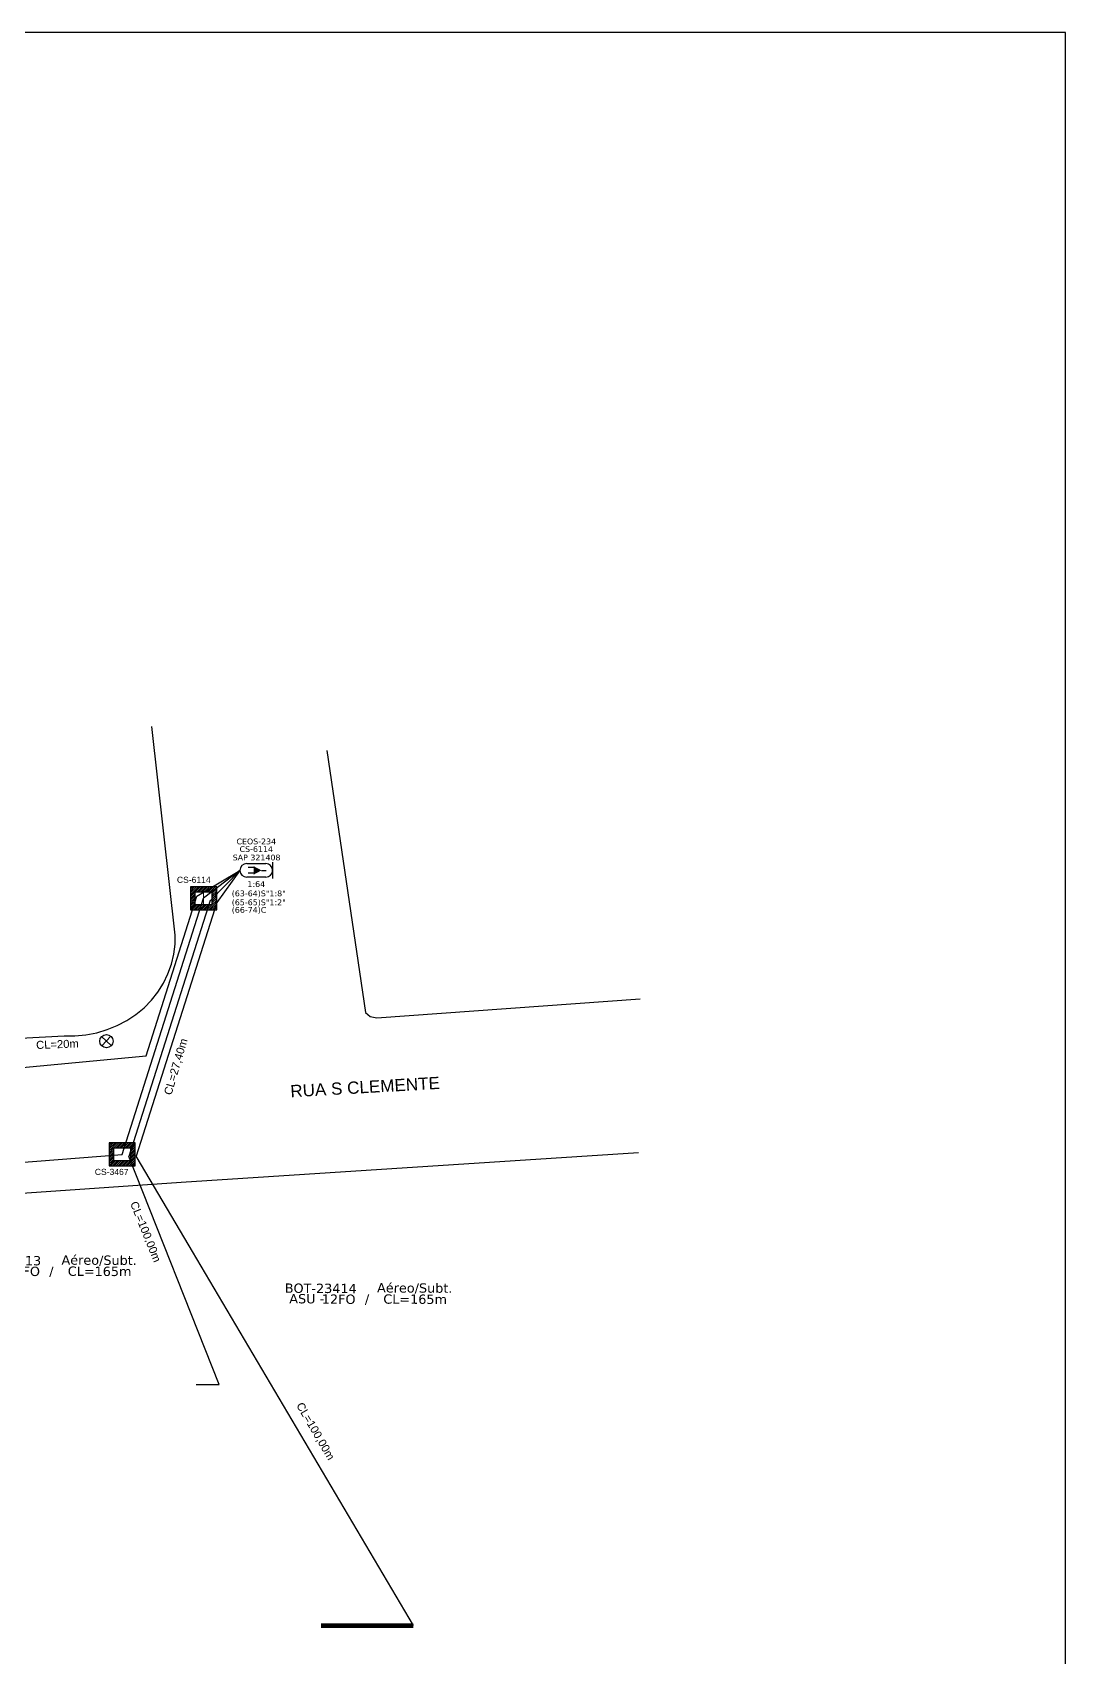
# Model space of a CAD drawing. Extents: x -89 to 749, y 705 to 1299.
# Drawn here: x 609.2 to 749.2, y 1078.8 to 1299 of the extents above; entities that cross this region are included whole.
import ezdxf
from ezdxf.enums import TextEntityAlignment as Align

# ---------------------------------------------------------------- set-up
doc = ezdxf.new("R2010")
doc.units = 0
for name, color, linetype in [('0 @ 1', 7, 'Continuous'), ('10.1-Caixas Subterrâneas', 5, 'Continuous'), ('20.4-CEOS', 1, 'Continuous'), ('CAP a instalar', 1, 'Continuous'), ('label_cabos', 7, 'Continuous'), ('Legenda', 1, 'Continuous'), ('locais', 7, 'Continuous'), ('QUADRA', 7, 'Continuous'), ('SEGMENTO', 10, 'Continuous')]:
    doc.layers.add(name, color=color, linetype=linetype)
doc.layers.add('20.1-CDO_INTERIOR', color=1, linetype='Continuous', lineweight=0)
doc.layers.add('Segmento Logradouro Texto', color=7, linetype='Continuous', lineweight=0)
doc.layers.add('EXTRA', color=50, linetype='Continuous', plot=False)
doc.styles.add('ARIAL', font='arial.ttf')
doc.styles.add('DIGICADE', font='arial.ttf')
doc.styles.add('FTTH', font='arial.ttf')
doc.styles.add('siredit', font='verdana.ttf')

# ---------------------------------------------------------------- blocks, each defined once
blk = doc.blocks.new('*X65')
at = {"color": 0, "linetype": 'Continuous'}
for p, q in [((-1.25, 0.34099), (-0.49099, 1.1)), ((-1.25, 0.517767), (-0.667767, 1.1)), ((-1.25, 0.694544), (-0.844544, 1.1)), ((-1.25, 0.87132), (-1.02132, 1.1)), ((-1.25, 1.048097), (-1.198097, 1.1)), ((-1.25, 0.164214), (-0.8035, 0.610714)), ((-1.25, -0.012563), (-0.8035, 0.433937)), ((-1.25, -0.18934), (-0.8035, 0.25716)), ((-1.25, -0.366117), (-0.8035, 0.080383)), ((-0.789214, 0.625), (-0.314214, 1.1)), ((-0.612437, 0.625), (-0.137437, 1.1)), ((-0.43566, 0.625), (0.03934, 1.1)), ((-0.258883, 0.625), (0.216117, 1.1)), ((-0.082107, 0.625), (0.392893, 1.1)), ((0.09467, 0.625), (0.56967, 1.1)), ((0.271447, 0.625), (0.746447, 1.1)), ((0.448223, 0.625), (0.923223, 1.1)), ((0.625, 0.625), (1.1, 1.1)), ((0.801777, 0.625), (1.25, 1.073223)), ((0.8035, 0.449947), (1.25, 0.896447)), ((0.8035, 0.27317), (1.25, 0.71967)), ((0.8035, 0.096393), (1.25, 0.542893)), ((0.8035, -0.080383), (1.25, 0.366117)), ((0.8035, -0.25716), (1.25, 0.18934)), ((0.8035, -0.433937), (1.25, 0.012563)), ((-1.25, -0.542893), (-0.8035, -0.096393)), ((-1.25, -0.71967), (-0.8035, -0.27317)), ((-1.25, -0.896447), (-0.8035, -0.449947)), ((-1.25, -1.073223), (-0.801777, -0.625)), ((-1.1, -1.1), (-0.625, -0.625)), ((-0.923223, -1.1), (-0.448223, -0.625)), ((-0.746447, -1.1), (-0.271447, -0.625)), ((-0.56967, -1.1), (-0.09467, -0.625)), ((-0.392893, -1.1), (0.082107, -0.625)), ((-0.216117, -1.1), (0.258883, -0.625)), ((-0.03934, -1.1), (0.43566, -0.625)), ((0.137437, -1.1), (0.612437, -0.625)), ((0.314214, -1.1), (0.789214, -0.625)), ((0.49099, -1.1), (1.25, -0.34099)), ((0.667767, -1.1), (1.25, -0.517767)), ((0.8035, -0.610714), (1.25, -0.164214)), ((0.844544, -1.1), (1.25, -0.694544)), ((1.02132, -1.1), (1.25, -0.87132)), ((1.198097, -1.1), (1.25, -1.048097))]:
    blk.add_line(p, q, dxfattribs=at)
blk = doc.blocks.new('MANHOLE_MQ')
at = {"color": 0, "linetype": 'Continuous'}
for p, q in [((0.00000623, 0.00000569), (-0.00000627, 0.00000569)), ((-0.00000627, 0.00000569), (-0.00000627, -0.00000531)), ((-0.00000404, 0.00000331), (0.00000399, 0.00000331)), ((-0.00000404, -0.00000294), (-0.00000404, 0.00000331)), ((0.00000399, 0.00000331), (0.00000399, -0.00000294)), ((0.00000623, -0.00000531), (0.00000623, 0.00000569)), ((-0.00000627, -0.00000531), (0.00000623, -0.00000531)), ((0.00000399, -0.00000294), (-0.00000404, -0.00000294)), ((0.00000399, -0.00000294), (0.00000399, -0.00000294))]:
    blk.add_line(p, q, dxfattribs=at)
at = {"color": 0, "linetype": 'Continuous', "xscale": 5e-06, "yscale": 5e-06, "zscale": 1e-05}
blk.add_blockref('*X65', (-0.00000002, 0.00000019), dxfattribs=at)
blk = doc.blocks.new('*U86')
at = {"layer": '20.4-CEOS', "color": 7, "style": 'siredit'}
for tag, p in [('FIBRAS_SPLITTER', (0, 0)), ('FIBRAS_TOP_C', (0, -4.13)), ('RESERVA_FINAIS', (0, -5.46))]:
    blk.add_attdef(tag, p, '', height=1.01, dxfattribs=at)
for tag, p, flags in [('QTDE', (0, -9.4), 1), ('ID_ATIVIDADE', (0, -6.77), 3), ('FATOR', (0, -8.09), 1), ('FID', (0, -10.71), 1)]:
    blk.add_attdef(tag, p, '', height=1.01, dxfattribs=dict(at, flags=flags))
blk = doc.blocks.new('*U88')
at = {"layer": '20.4-CEOS', "color": 7, "style": 'siredit'}
blk.add_attdef('FIBRAS_SPLITTER', (0, 0), '', height=1.01, dxfattribs=at)
for tag, p, flags in [('ID_ATIVIDADE', (0, -1.48), 3), ('FATOR', (0, -2.79), 1), ('QTDE', (0, -4.11), 1), ('FID', (0, -5.42), 1)]:
    blk.add_attdef(tag, p, '', height=1.01, dxfattribs=dict(at, flags=flags))
blk = doc.blocks.new('LEGENDA DOS CABOS')
at = {"layer": 'EXTRA', "color": 0, "style": 'siredit'}
for tag, p in [('ID', (4.6, 0.97)), ('XX', (9.03, 0.97))]:
    blk.add_attdef(tag, text='', height=0.48, rotation=359.69, dxfattribs=at).set_placement(p, align=Align.MIDDLE_CENTER)
at = {"layer": 'Legenda', "color": 0, "style": 'siredit'}
for tag, p in [('TIPO_CABO', (1.31, 0)), ('CABO', (4.69, -0.05)), ('/', (6.81, -0.05)), ('METROS', (10.03, -0.05))]:
    blk.add_attdef(tag, text='', height=0.8, rotation=359.69, dxfattribs=at).set_placement(p, align=Align.MIDDLE_CENTER)

msp = doc.modelspace()

# ---------------------------------------------------------------- linework, layer by layer
for points in [[(-89.32, 705.02), (749.25, 705.02), (749.25, 1299.02), (-89.32, 1299.02), (-89.32, 705.02)], [(544.58, 1174.58), (546.8, 1160.19), (547.4, 1159.66), (548.28, 1159.49), (557.57, 1160.01), (613.48, 1163), (614.96, 1162.98), (616.45, 1163.12), (617.91, 1163.41), (619.33, 1163.83), (620.69, 1164.38), (621.99, 1165.07), (623.2, 1165.87), (624.32, 1166.8), (625.32, 1167.81), (626.2, 1168.93), (626.96, 1170.12), (627.57, 1171.38), (628.04, 1172.7), (628.36, 1174.05), (628.52, 1175.41), (628.53, 1176.62), (625.39, 1204.94)]]:
    msp.add_lwpolyline(points)
at = {"layer": '20.1-CDO_INTERIOR', "color": 8, "const_width": 0.625}
msp.add_lwpolyline([(648.33, 1083.04), (660.85, 1083.04)], dxfattribs=at)
at = {"layer": '20.4-CEOS', "color": 7}
for p, q in [((638.25, 1186.34), (640.83, 1186.34)), ((640.83, 1184.5), (638.25, 1184.5))]:
    msp.add_line(p, q, dxfattribs=at)
for points in [[(639.23, 1185.82), (638.45, 1185.82)], [(639.23, 1185.05), (638.45, 1185.05)], [(640.25, 1185.42), (640.87, 1185.42)], [(641.75, 1186.53), (641.75, 1184.31)]]:
    msp.add_lwpolyline(points, dxfattribs=at)
msp.add_lwpolyline([(640.25, 1185.42, 0, 1.14, 0), (639.19, 1185.42, 1.14, 1.14, 0)], format="xyseb", dxfattribs=at)
for centre, start, end in [((638.25, 1185.42), 90, 270), ((640.83, 1185.42), 270, 90)]:
    msp.add_arc(centre, 0.921, start, end, dxfattribs=at)
at = {"layer": 'CAP a instalar', "color": 7, "ltscale": 2}
for points in [[(631.49, 1181.92), (637.33, 1185.42)], [(637.33, 1185.42), (632.38, 1181.64)], [(510.88, 1142.72), (534.29, 1140.42), (542.05, 1140.69), (621.36, 1146.92), (632.38, 1181.64)], [(518.75, 1150.3), (624.62, 1160.28), (631.49, 1181.92)]]:
    msp.add_lwpolyline(points, dxfattribs=at)
at = {"layer": 'CAP a instalar', "color": 8, "ltscale": 2}
for points in [[(633.3, 1181.3), (637.33, 1185.42)], [(637.33, 1185.42), (634.17, 1181.07)], [(633.28, 1181.36), (622.26, 1146.63)], [(634.17, 1181.07), (623.25, 1146.67)], [(634.5, 1115.74), (622.26, 1146.63)], [(660.85, 1083.04), (623.25, 1146.67)], [(631.37, 1115.74), (634.5, 1115.74)]]:
    msp.add_lwpolyline(points, dxfattribs=at)
at = {"layer": 'locais', "color": 1}
for p, q in [((618.56, 1162.88), (619.87, 1161.66)), ((619.83, 1162.93), (618.61, 1161.62))]:
    msp.add_line(p, q, dxfattribs=at)
msp.add_circle((619.22, 1162.27), 0.895, dxfattribs=at)
at = {"layer": 'QUADRA'}
for points in [[(649.12, 1201.69), (654.36, 1166.15), (654.97, 1165.62), (655.86, 1165.45), (691.58, 1167.99)], [(649.12, 1201.69), (654.36, 1166.15), (654.97, 1165.62), (655.86, 1165.45), (691.58, 1167.99)], [(691.37, 1147.15), (629.35, 1143.09), (598.58, 1140.98), (572, 1139.13), (531.03, 1136.32), (519.4, 1135.75), (518.66, 1135.38), (518.24, 1134.72), (518.21, 1133.94), (544.4, 1033.97), (563.49, 967.79)]]:
    msp.add_lwpolyline(points, dxfattribs=at)
at = {"layer": 'SEGMENTO', "color": 151, "lineweight": 0, "ltscale": 2}
msp.add_lwpolyline([(632.38, 1182.53), (632.38, 1180.75)], dxfattribs=at)

# ---------------------------------------------------------------- block references
at = {"layer": '10.1-Caixas Subterrâneas', "color": 30, "xscale": 285297.4430240018, "yscale": 285297.4430240018, "zscale": 285297.4430240018, "rotation": 180.0000000000622}
for p in [(632.38, 1181.69), (621.35, 1146.97)]:
    msp.add_blockref('MANHOLE_MQ', p, dxfattribs=at)
at = {"layer": '20.4-CEOS', "color": 0, "lineweight": 0}
ref = msp.add_blockref('*U86', (636.21, 1181.91), dxfattribs=dict(at, xscale=0.772498562997397, yscale=0.772498562997397, zscale=0.772498562997397))
ref.add_attrib('FIBRAS_SPLITTER', '(63-64)S"1:8"', (636.21, 1181.91), dxfattribs={"color": 7, "height": 0.78, "style": 'siredit'})
ref.add_attrib('FIBRAS_TOP_C', '(66-74)C', (636.21, 1179.67), dxfattribs={"color": 7, "height": 0.78, "style": 'siredit'})
at = {"layer": '20.4-CEOS', "color": 0, "lineweight": 0, "xscale": 0.772498562997397, "yscale": 0.772498562997397, "zscale": 0.772498562997397}
msp.add_blockref('*U88', (636.21, 1180.7), dxfattribs=at).add_auto_attribs({'FIBRAS_SPLITTER': '(65-65)S"1:2"'})
at = {"layer": 'label_cabos', "color": 0, "lineweight": 0}
ref = msp.add_blockref('LEGENDA DOS CABOS', (600.13, 1130.46), dxfattribs=dict(at, xscale=1.265484209609504, yscale=1.265484209609504, zscale=1.265484209609504))
ref.add_attrib('ID', 'BOT-23413', dxfattribs={"color": 0, "height": 1.265, "rotation": 359.69, "style": 'siredit'}).set_placement((605.5, 1132.53), align=Align.MIDDLE_CENTER)
ref.add_attrib('CABO', '12FO', dxfattribs={"color": 0, "height": 1.265, "rotation": 359.69, "style": 'siredit'}).set_placement((607.93, 1131.07), align=Align.MIDDLE_CENTER)
ref.add_attrib('METROS', 'CL=165m', dxfattribs={"color": 0, "height": 1.265, "rotation": 359.69, "style": 'siredit'}).set_placement((618.3, 1131.07), align=Align.MIDDLE_CENTER)
ref.add_attrib('XX', 'Aéreo/Subt.', dxfattribs={"color": 0, "height": 1.2655, "rotation": 359.69, "style": 'siredit'}).set_placement((618.24, 1132.58), align=Align.MIDDLE_CENTER)
ref.add_attrib('/', '/', dxfattribs={"color": 0, "height": 1.27, "rotation": 359.69, "style": 'siredit'}).set_placement((611.76, 1131.07), align=Align.MIDDLE_CENTER)
ref.add_attrib('TIPO_CABO', 'ASU -', dxfattribs={"color": 0, "height": 1.265, "rotation": 359.69, "style": 'siredit'}).set_placement((603.6, 1131.12), align=Align.MIDDLE_CENTER)
ref = msp.add_blockref('LEGENDA DOS CABOS', (642.91, 1126.69), dxfattribs=dict(at, xscale=1.265484209609504, yscale=1.265484209609504, zscale=1.265484209609504))
ref.add_attrib('ID', 'BOT-23414', dxfattribs={"color": 0, "height": 1.265, "rotation": 359.69, "style": 'siredit'}).set_placement((648.28, 1128.76), align=Align.MIDDLE_CENTER)
ref.add_attrib('CABO', '12FO', dxfattribs={"color": 0, "height": 1.265, "rotation": 359.69, "style": 'siredit'}).set_placement((650.71, 1127.29), align=Align.MIDDLE_CENTER)
ref.add_attrib('METROS', 'CL=165m', dxfattribs={"color": 0, "height": 1.265, "rotation": 359.69, "style": 'siredit'}).set_placement((661.08, 1127.29), align=Align.MIDDLE_CENTER)
ref.add_attrib('XX', 'Aéreo/Subt.', dxfattribs={"color": 0, "height": 1.2655, "rotation": 359.69, "style": 'siredit'}).set_placement((661.02, 1128.81), align=Align.MIDDLE_CENTER)
ref.add_attrib('/', '/', dxfattribs={"color": 0, "height": 1.27, "rotation": 359.69, "style": 'siredit'}).set_placement((654.55, 1127.29), align=Align.MIDDLE_CENTER)
ref.add_attrib('TIPO_CABO', 'ASU -', dxfattribs={"color": 0, "height": 1.265, "rotation": 359.69, "style": 'siredit'}).set_placement((646.38, 1127.35), align=Align.MIDDLE_CENTER)

# ---------------------------------------------------------------- texts
at = {"layer": '0 @ 1', "color": 0, "linetype": 'Continuous', "insert": (609.67, 1162.29), "char_height": 1.0871, "attachment_point": 1, "rotation": 2.1326, "style": 'FTTH'}
msp.add_mtext_dynamic_manual_height_columns('\\pxt3;CL=20m', width=10.4678, gutter_width=0.00005, heights=[1.55], dxfattribs=at)
at = {"layer": '0 @ 1', "color": 3, "linetype": 'Continuous', "char_height": 1.0871, "attachment_point": 1, "style": 'FTTH'}
for s, insert, rotation in [('\\pxt3;CL=27,40m', (626.99, 1155.18), 73.7739), ('\\pxt3;CL=100,00m', (623.42, 1140.69), 291.9389), ('\\pxt3;CL=100,00m', (645.86, 1113.44), 300.1852)]:
    msp.add_mtext_dynamic_manual_height_columns(s, width=10.4678, gutter_width=0.00005, heights=[1.55], dxfattribs=dict(at, insert=insert, rotation=rotation))
at = {"layer": '10.1-Caixas Subterrâneas', "color": 30, "style": 'ARIAL'}
for s, p in [('CS-6114', (628.78, 1183.73)), ('CS-3467', (617.65, 1144.13))]:
    msp.add_text(s, height=0.83, dxfattribs=at).set_placement(p)
at = {"layer": '20.4-CEOS', "color": 7, "lineweight": 0, "ltscale": 2, "style": 'siredit'}
for s, p in [('CEOS-234', (639.54, 1189.74)), ('SAP 321408', (639.58, 1187.56)), ('CS-6114', (639.54, 1188.7)), ('1:64', (639.54, 1183.96))]:
    msp.add_text(s, height=0.78, dxfattribs=at).set_placement(p, align=Align.TOP_CENTER)
at = {"layer": 'Segmento Logradouro Texto', "linetype": 'Continuous', "insert": (644.11, 1156.31), "char_height": 1.6551, "width": 20.7596, "attachment_point": 1, "rotation": 3.2388, "style": 'DIGICADE'}
msp.add_mtext('\\o\\l\\fArial|b0|i0|c0|p34;\\T1.0000000000;\\W1.0000000000;RUA S CLEMENTE', dxfattribs=at)

doc.saveas('drawing.dxf')
